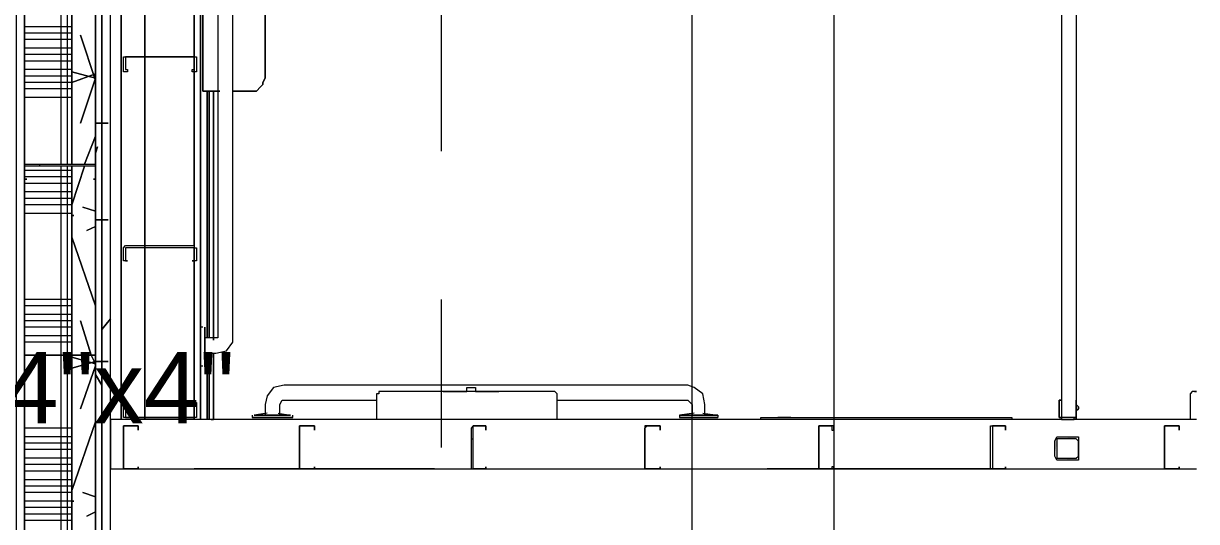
# Model space of a CAD drawing. Header units: metres. Extents: x 39 to 278, y -7 to 151.
# Drawn here: x 103.578 to 106.083, y 31.516 to 32.58 of the extents above; entities that cross this region are included whole.
import ezdxf

# ---------------------------------------------------------------- set-up
doc = ezdxf.new("R2010")
doc.units = ezdxf.units.M
doc.layers.add('HVAC - Ductos', color=5, linetype='Continuous', lineweight=50)
doc.layers.add('PDF_Geometry', color=7, linetype='Continuous', true_color=0xaaaaaa)
doc.layers.add('PDF_Solid Fills', color=7, linetype='Continuous', true_color=0xffffff)
doc.layers.add('PDF_Text', color=7, linetype='Continuous')
doc.styles.add('PDF Helvetica', font='')
doc.styles.get('PDF Helvetica').set_extended_font_data('Helvetica')

msp = doc.modelspace()

# ---------------------------------------------------------------- hatches: boundary and pattern name
at = {"layer": 'PDF_Solid Fills', "lineweight": 0, "transparency": 33554559}
h = msp.add_hatch(color=256, dxfattribs=at)
h.paths.add_polyline_path([(105.7895, 31.6974), (105.8258, 31.6928), (105.8258, 31.6974)])
h.paths.add_polyline_path([(105.8258, 31.6517), (105.7895, 31.6517), (105.8258, 31.6471)])
h.paths.add_polyline_path([(105.7847, 31.6883), (105.78, 31.6883), (105.78, 31.6562)])

# ---------------------------------------------------------------- linework, layer by layer
at = {"layer": 'HVAC - Ductos', "lineweight": 0}
msp.add_lwpolyline([(105.3083, 33.3566), (105.3083, 28.622), (105.0053, 28.622), (105.0053, 33.3566)], close=True, dxfattribs=at)
at = {"layer": 'PDF_Geometry', "lineweight": 0}
for points in [[(104.4553, 31.7341), (103.9559, 31.7341), (103.9559, 31.8533), (103.9559, 31.7341), (103.7865, 31.7341), (103.7865, 33.9892), (103.7771, 33.9892), (103.7771, 33.9754), (103.7771, 33.9892), (103.7771, 34.0716), (103.9471, 34.0716), (103.7771, 34.0716)], [(103.7865, 34.0075), (103.7865, 31.7341)], [(103.9559, 33.9892), (103.9559, 31.7341)], [(103.9559, 31.7341), (103.9559, 33.9892), (103.9559, 31.7341)], [(103.9559, 31.7341), (103.9559, 33.9892)], [(104.4694, 33.5767), (104.4694, 32.3071)], [(103.9653, 31.8762), (103.9883, 31.8762), (104.0112, 31.8808), (104.0247, 31.8991), (104.0247, 31.9129), (104.0247, 32.935), (104.02, 32.9579), (104.0018, 32.9716), (103.9883, 32.9762), (103.9653, 32.9762)], [(103.8371, 32.9166), (103.8371, 32.5087), (103.8371, 32.1054), (103.8371, 31.7387), (103.8371, 31.7341), (103.8371, 31.7387), (103.8371, 32.1054), (103.8371, 32.5087), (103.8371, 32.9166)], [(103.993, 32.7746), (103.993, 32.77), (103.993, 31.9129), (103.993, 31.9083), (103.9883, 31.9083), (103.9653, 31.9083)], [(104.0247, 32.4354), (104.0612, 32.4354), (104.0706, 32.4354), (104.0753, 32.4354), (104.0841, 32.4445), (104.0888, 32.4491), (104.0888, 32.4537), (104.0936, 32.4629), (104.0936, 32.7608), (104.0888, 32.7654), (104.0888, 32.7746), (104.0841, 32.7791), (104.0753, 32.7837), (104.0706, 32.7883), (104.0612, 32.7883), (104.0247, 32.7883)], [(103.9606, 32.7425), (103.9606, 32.4354), (103.9971, 32.4354), (103.9606, 32.4354), (103.9606, 32.7425), (103.9606, 32.4354), (103.9971, 32.4354)], [(104.0936, 32.7608), (104.0936, 32.4629), (104.0888, 32.4537), (104.0888, 32.4491), (104.0841, 32.4445), (104.0753, 32.4354), (104.0706, 32.4354), (104.0612, 32.4354), (104.0247, 32.4354), (104.0612, 32.4354), (104.0706, 32.4354), (104.0753, 32.4354), (104.0841, 32.4445), (104.0888, 32.4491), (104.0888, 32.4537), (104.0936, 32.4629), (104.0936, 32.7608)], [(106.0827, 27.852), (103.7636, 27.852), (103.7636, 32.6737), (103.5483, 32.6737), (103.5483, 32.2887), (103.5483, 32.1971), (103.5483, 30.2033)], [(103.58, 32.6737), (103.58, 27.6687), (103.6171, 27.6687), (103.6171, 27.6503), (103.6171, 27.6365), (103.6171, 25.0836), (103.6171, 25.0791), (103.6171, 27.6365), (103.7177, 27.6365), (103.7177, 27.5174), (103.7177, 27.1095), (103.7177, 26.7061), (103.7177, 26.2982), (103.7177, 25.8949)], [(103.6812, 29.4333), (103.6812, 29.0299), (103.6812, 28.622), (103.6812, 28.2187), (103.6812, 27.9437), (103.6812, 27.6687), (103.58, 27.6687), (103.58, 32.6737), (103.6812, 32.6737), (103.6812, 32.66), (103.6812, 32.2795), (103.6812, 32.66), (103.6812, 32.6737), (103.7312, 32.6737)], [(103.6583, 32.2795), (103.6583, 32.66), (103.6583, 32.6737)], [(103.6718, 32.2795), (103.6718, 32.66), (103.6718, 32.6737)], [(103.6812, 32.2795), (103.6812, 32.66), (103.6812, 32.6737)], [(103.7312, 27.7191), (103.7312, 32.6737), (103.7312, 27.8199)], [(103.7453, 32.6737), (103.7453, 27.8337), (103.7636, 27.8337), (106.0825, 27.8337), (103.7636, 27.8337), (103.7636, 27.852)], [(105.8259, 32.66), (105.8259, 31.7387), (105.7942, 31.7387), (105.7942, 31.7341), (105.8212, 31.7341), (105.8212, 31.7387), (105.8259, 31.7387), (105.8259, 31.7754)], [(105.7942, 32.66), (105.7942, 31.7387)], [(103.6812, 32.5729), (103.58, 32.5729)], [(103.6812, 32.5591), (103.58, 32.5591)], [(103.6812, 32.5454), (103.58, 32.5454)], [(103.6812, 32.527), (103.58, 32.527)], [(103.6812, 32.5133), (103.58, 32.5133)], [(103.6812, 32.4995), (103.58, 32.4995)], [(103.7953, 32.5087), (103.7953, 32.5087)], [(103.9424, 32.5087), (103.9424, 32.5087)], [(103.6812, 32.4812), (103.58, 32.4812)], [(103.6812, 32.4675), (103.58, 32.4675)], [(103.6812, 32.4537), (103.58, 32.4537)], [(103.6812, 32.44), (103.58, 32.44)], [(103.6812, 32.4216), (103.58, 32.4216)], [(103.9701, 32.4354), (103.9701, 31.9083)], [(103.9701, 31.9083), (103.9701, 32.4354)], [(103.9701, 31.9083), (103.9701, 32.4354)], [(103.9701, 32.4354), (103.9701, 31.9083)], [(103.9741, 31.9083), (103.9741, 32.4354)], [(103.9741, 31.9083), (103.9741, 32.4354)], [(103.58, 32.275), (103.58, 32.275)], [(103.6812, 32.2658), (103.58, 32.2658)], [(103.6583, 30.2491), (103.6583, 30.6525), (103.6583, 31.0604), (103.6583, 31.4637), (103.6583, 31.8716), (103.6583, 32.275)], [(103.6718, 29.4379), (103.6718, 29.8412), (103.6718, 30.2491), (103.6718, 30.6525), (103.6718, 31.0604), (103.6718, 31.4637), (103.6718, 31.8716), (103.6718, 32.275)], [(103.6812, 29.4379), (103.6812, 29.8412), (103.6812, 30.2491), (103.6812, 30.6525), (103.6812, 31.0604), (103.6812, 31.4637), (103.6812, 31.8716), (103.6812, 32.275)], [(103.7312, 32.275), (103.7312, 32.275)], [(103.6812, 32.252), (103.58, 32.252)], [(103.5847, 32.2474), (103.5847, 32.2474)], [(103.7271, 32.2474), (103.7271, 32.2474)], [(103.6812, 32.2383), (103.58, 32.2383)], [(103.6812, 32.22), (103.58, 32.22)], [(103.6812, 32.2062), (103.58, 32.2062)], [(103.6812, 32.1925), (103.58, 32.1925)], [(103.6812, 32.1741), (103.58, 32.1741)], [(103.7953, 32.1008), (103.7953, 32.1008)], [(103.9424, 32.1008), (103.9424, 32.1008)], [(103.8, 32.0733), (103.8, 32.0733)], [(103.9377, 32.0733), (103.9377, 32.0733)], [(103.6812, 31.9908), (103.58, 31.9908)], [(104.4694, 31.9908), (104.4694, 31.6745)], [(103.6812, 31.977), (103.58, 31.977)], [(103.6812, 31.9587), (103.58, 31.9587)], [(103.6812, 31.945), (103.58, 31.945)], [(103.6812, 31.9312), (103.58, 31.9312)], [(103.9606, 31.9312), (103.9559, 31.9312)], [(103.9653, 31.9037), (103.9653, 31.9312), (103.9653, 31.9267), (103.9653, 31.9083), (103.9653, 31.8854), (103.9653, 31.867), (103.9653, 31.8533), (103.9653, 31.8487), (103.9653, 31.8579), (103.9653, 31.8716), (103.9653, 31.8945), (103.9653, 31.9175), (103.9653, 31.9267), (103.9653, 31.9312)], [(103.6812, 31.9129), (103.58, 31.9129)], [(103.6812, 31.8991), (103.58, 31.8991)], [(103.58, 31.8716), (103.58, 31.8716)], [(103.58, 31.8716), (103.58, 31.8716)], [(103.7312, 31.8716), (103.7312, 31.8716)], [(103.7312, 31.8716), (103.7312, 31.8716)], [(103.9653, 31.8808), (103.9653, 31.8487)], [(103.9701, 31.8762), (103.9701, 31.7341)], [(103.9701, 31.7341), (103.9701, 31.8762)], [(103.9701, 31.7341), (103.9701, 31.8762)], [(103.9701, 31.8762), (103.9701, 31.7341)], [(103.9741, 31.7341), (103.9741, 31.8762)], [(103.9741, 31.7341), (103.9741, 31.8762)], [(103.9559, 31.8487), (103.9606, 31.8487)], [(103.5847, 31.8395), (103.5847, 31.8395)], [(103.7271, 31.8395), (103.7271, 31.8395)], [(105.033, 31.7433), (105.033, 31.7662), (105.0282, 31.7891), (105.01, 31.8029), (104.9965, 31.8075), (104.1347, 31.8075), (104.1118, 31.8029), (104.0983, 31.7845), (104.0936, 31.7662), (104.0936, 31.7433)], [(104.7171, 31.7341), (104.7171, 31.7845), (104.7171, 31.7891), (104.7124, 31.7937), (104.7077, 31.7937), (104.3412, 31.7937), (104.3365, 31.7937), (104.3365, 31.7891), (104.3318, 31.7891), (104.3318, 31.7845), (104.3318, 31.7341)], [(104.4742, 31.7937), (104.3412, 31.7937)], [(104.5241, 31.7937), (104.5241, 31.8029), (104.543, 31.8029), (104.543, 31.7937)], [(104.543, 31.7937), (104.5929, 31.7937), (104.543, 31.7937)], [(104.5929, 31.7937), (104.5929, 31.7937)], [(104.7077, 31.7937), (104.5929, 31.7937)], [(106.0783, 31.7937), (106.0736, 31.7937), (106.0689, 31.7891), (106.0689, 31.7845), (106.0689, 31.7341)], [(103.8, 31.7708), (103.8, 31.7708)], [(103.9377, 31.7708), (103.9377, 31.7708)], [(104.1253, 31.7433), (104.1253, 31.7662), (104.13, 31.7754), (104.1347, 31.7754), (104.3318, 31.7754)], [(104.7171, 31.7754), (104.9965, 31.7754), (105.0012, 31.7708), (105.0053, 31.7662), (105.0053, 31.7433)], [(105.7942, 31.7754), (105.7895, 31.7754), (105.7895, 31.7387), (105.7942, 31.7387), (105.7942, 31.7341), (105.7942, 31.7387), (105.7895, 31.7387), (105.7895, 31.7754), (105.7942, 31.7754), (105.7942, 31.7387), (105.7942, 31.7341), (105.8212, 31.7341), (105.8212, 31.7387), (105.8259, 31.7387), (105.8259, 31.7754), (105.8259, 31.7387), (105.8259, 31.7341), (105.8259, 31.7387)], [(104.0659, 31.7433), (104.0659, 31.7387)], [(104.0983, 31.7479), (104.0706, 31.7433), (104.0753, 31.7433), (104.0936, 31.7433), (104.1118, 31.7433), (104.1347, 31.7433), (104.1482, 31.7433), (104.1442, 31.7433), (104.1253, 31.7433), (104.103, 31.7433), (104.0841, 31.7433), (104.0706, 31.7433)], [(104.1212, 31.7479), (104.1482, 31.7433)], [(104.1529, 31.7387), (104.1529, 31.7433)], [(105.01, 31.7479), (104.9783, 31.7433), (104.9871, 31.7433), (105.0012, 31.7433), (105.0242, 31.7433), (105.0471, 31.7433), (105.0559, 31.7433), (105.0606, 31.7433), (105.0512, 31.7433), (105.0377, 31.7433), (105.0147, 31.7433), (104.9918, 31.7433), (104.983, 31.7433), (104.9783, 31.7433), (104.9783, 31.7387)], [(105.0282, 31.7479), (105.0606, 31.7433), (105.0606, 31.7387)], [(105.7895, 31.7616), (105.7895, 31.7571), (105.7895, 31.7616)], [(105.7895, 31.7616), (105.7895, 31.7571), (105.7895, 31.7616)], [(105.8306, 31.7571), (105.8306, 31.7616), (105.8306, 31.7571)], [(105.8306, 31.7571), (105.8306, 31.7616), (105.8306, 31.7571)], [(103.6812, 31.7158), (103.58, 31.7158)], [(106.0825, 31.7341), (103.7636, 31.7341), (103.7636, 31.6287), (106.0825, 31.6287)], [(103.7953, 31.7387), (103.7953, 31.7387)], [(103.9424, 31.7387), (103.9424, 31.7387)], [(105.1659, 31.7387), (105.6747, 31.7387)], [(103.6812, 31.6974), (103.58, 31.6974)], [(105.6747, 31.7112), (105.6747, 31.7112)], [(103.6812, 31.6837), (103.58, 31.6837)], [(103.6812, 31.6699), (103.58, 31.6699)], [(103.6812, 31.6517), (103.58, 31.6517)], [(103.6812, 31.6379), (103.58, 31.6379)], [(103.6812, 31.6241), (103.58, 31.6241)], [(104.4553, 31.6287), (103.9559, 31.6287), (103.9424, 31.6287)], [(105.6747, 31.6287), (105.1659, 31.6287)], [(105.6471, 31.6287), (105.6471, 31.6287)], [(105.6747, 31.6333), (105.6747, 31.6333)], [(103.6812, 31.6058), (103.58, 31.6058)], [(103.6812, 31.592), (103.58, 31.592)], [(103.6812, 31.5783), (103.58, 31.5783)], [(103.6812, 31.5599), (103.58, 31.5599)], [(103.6812, 31.5462), (103.58, 31.5462)], [(103.6812, 31.5325), (103.58, 31.5325)], [(103.6812, 31.5187), (103.58, 31.5187)]]:
    msp.add_lwpolyline(points, dxfattribs=at)
for points in [[(103.9559, 32.7425), (103.9559, 31.9267)], [(103.9559, 32.7425), (103.9559, 31.9267)], [(103.58, 32.6737), (103.5618, 32.6737), (103.5618, 32.2887), (103.5618, 32.1971), (103.5618, 27.6503), (103.58, 27.6503)], [(103.7453, 32.6737), (103.7312, 32.6737), (103.7312, 27.8199), (103.7453, 27.8199)], [(103.7636, 27.8337), (103.7636, 32.6737), (103.7453, 32.6737), (103.7453, 27.8337)], [(103.9424, 32.1054), (103.9424, 32.5087), (103.9424, 32.66), (103.9424, 32.5087)], [(103.7912, 32.5087), (103.7953, 32.5087), (103.9424, 32.5087), (103.9471, 32.5087), (103.9471, 32.4767), (103.9377, 32.4767), (103.9377, 32.4812), (103.9424, 32.4812), (103.9424, 32.5087), (103.7953, 32.5087), (103.7953, 32.4812), (103.8, 32.4812), (103.8, 32.4767), (103.7912, 32.4767)], [(103.9701, 32.4354), (103.9701, 31.9083)], [(103.9701, 31.9083), (103.9701, 32.4354)], [(103.9741, 32.4354), (103.9741, 31.9083)], [(103.9741, 32.4354), (103.9741, 31.9083)], [(103.9836, 32.4354), (103.9836, 31.9037)], [(103.58, 32.275), (103.58, 32.2795), (103.7312, 32.2795), (103.7312, 32.275), (103.7312, 32.2474), (103.7271, 32.2474), (103.7312, 32.2474), (103.7312, 32.275), (103.58, 32.275), (103.58, 32.2474)], [(103.6812, 29.4379), (103.6812, 29.8412), (103.6812, 30.2491), (103.6812, 30.6525), (103.6812, 31.0604), (103.6812, 31.4637), (103.6812, 31.8716), (103.6812, 32.275), (103.6812, 31.8716), (103.6812, 31.4637), (103.6812, 31.0604), (103.6812, 30.6525), (103.6812, 30.2491), (103.6812, 29.8412)], [(103.5847, 32.2474), (103.58, 32.2474)], [(103.7912, 32.1008), (103.7953, 32.1054), (103.9424, 32.1054), (103.9424, 32.1008), (103.9471, 32.1008), (103.9471, 32.0733), (103.9377, 32.0733), (103.9424, 32.0733), (103.9424, 32.1008), (103.7953, 32.1008), (103.7953, 32.0733), (103.8, 32.0733), (103.7912, 32.0733)], [(103.9424, 31.7341), (103.9424, 31.7387), (103.9424, 32.1008), (103.9424, 31.7387)], [(103.9653, 31.8487), (103.9653, 31.8579), (103.9653, 31.8716), (103.9653, 31.89), (103.9653, 31.9129), (103.9653, 31.9267), (103.9653, 31.9312), (103.9653, 31.9267), (103.9653, 31.9129), (103.9653, 31.89), (103.9653, 31.8716), (103.9653, 31.8579)], [(103.9653, 31.8762), (103.9653, 31.8808), (103.9653, 31.8854), (103.9653, 31.89), (103.9653, 31.8945), (103.9653, 31.8991), (103.9653, 31.9037), (103.9653, 31.8991), (103.9653, 31.8945), (103.9653, 31.89), (103.9653, 31.8854), (103.9653, 31.8808)], [(103.58, 31.8716), (103.7312, 31.8716), (103.7312, 31.8395), (103.7271, 31.8395), (103.7312, 31.8395), (103.7312, 31.8716), (103.58, 31.8716), (103.58, 31.8395)], [(103.9701, 31.8762), (103.9701, 31.7341)], [(103.9701, 31.7341), (103.9701, 31.8762)], [(103.9741, 31.8762), (103.9741, 31.7341)], [(103.9741, 31.8762), (103.9741, 31.7341)], [(103.9836, 31.8762), (103.9836, 31.7341), (103.9788, 31.7341), (103.9836, 31.7341)], [(103.9559, 31.8533), (103.9559, 31.7341)], [(103.5847, 31.8395), (103.58, 31.8395)], [(104.4742, 31.7937), (104.5241, 31.7937)], [(106.0826, 31.7937), (106.0783, 31.7937)], [(103.9471, 31.7387), (103.9424, 31.7387), (103.7953, 31.7387), (103.7912, 31.7387), (103.7912, 31.7708), (103.8, 31.7708), (103.7953, 31.7708), (103.7953, 31.7387), (103.9424, 31.7387), (103.9424, 31.7708), (103.9377, 31.7708), (103.9471, 31.7708)], [(105.7895, 31.7662), (105.7895, 31.7616)], [(105.7895, 31.7525), (105.7895, 31.7571), (105.7895, 31.7616), (105.7895, 31.7662), (105.7895, 31.7616), (105.7895, 31.7571)], [(105.7895, 31.7525), (105.7895, 31.7571), (105.7895, 31.7616), (105.7895, 31.7662), (105.7895, 31.7616), (105.7895, 31.7571)], [(105.8306, 31.7616), (105.8259, 31.7662)], [(105.8259, 31.7662), (105.8259, 31.7616), (105.8259, 31.7571), (105.8259, 31.7525), (105.8259, 31.7571), (105.8259, 31.7616)], [(105.8259, 31.7662), (105.8259, 31.7616), (105.8259, 31.7571), (105.8259, 31.7525), (105.8259, 31.7571), (105.8259, 31.7616)], [(104.1482, 31.7433), (104.1442, 31.7433), (104.13, 31.7433), (104.1071, 31.7433), (104.0888, 31.7433), (104.0753, 31.7433), (104.0706, 31.7433), (104.0753, 31.7433), (104.0888, 31.7433), (104.1071, 31.7433), (104.13, 31.7433), (104.1442, 31.7433)], [(104.0936, 31.7433), (104.0983, 31.7433), (104.103, 31.7433), (104.1071, 31.7433), (104.1118, 31.7433), (104.1165, 31.7433), (104.1212, 31.7433), (104.1165, 31.7433), (104.1118, 31.7433), (104.1071, 31.7433), (104.103, 31.7433), (104.0983, 31.7433)], [(105.0606, 31.7433), (105.0559, 31.7433), (105.0377, 31.7433), (105.0195, 31.7433), (105.0012, 31.7433), (104.983, 31.7433), (104.9783, 31.7433), (104.983, 31.7433), (105.0012, 31.7433), (105.0195, 31.7433), (105.0377, 31.7433), (105.0559, 31.7433)], [(105.033, 31.7433), (105.0282, 31.7433), (105.0242, 31.7433), (105.0195, 31.7433), (105.0147, 31.7433), (105.01, 31.7433), (105.0053, 31.7433), (105.01, 31.7433), (105.0147, 31.7433), (105.0195, 31.7433), (105.0242, 31.7433), (105.0282, 31.7433)], [(105.7895, 31.7571), (105.7895, 31.7525)], [(105.8259, 31.7525), (105.8306, 31.7571)], [(103.8229, 31.7204), (103.7912, 31.7204), (103.7912, 31.7158), (103.7912, 31.6287), (103.8229, 31.6287), (103.8229, 31.6333), (103.8229, 31.6287), (103.7912, 31.6287), (103.7912, 31.7158), (103.7912, 31.7204), (103.8229, 31.7204), (103.8229, 31.7112)], [(104.1529, 31.7387), (104.1442, 31.7387), (104.13, 31.7387), (104.1071, 31.7387), (104.0888, 31.7387), (104.0706, 31.7387), (104.0659, 31.7387), (104.0706, 31.7387), (104.0888, 31.7387), (104.1071, 31.7387), (104.13, 31.7387), (104.1442, 31.7387)], [(104.1988, 31.7204), (104.1671, 31.7204), (104.1671, 31.7158), (104.1671, 31.6287), (104.1988, 31.6287), (104.1988, 31.6333), (104.1988, 31.6287), (104.1671, 31.6287), (104.1671, 31.7158), (104.1671, 31.7204), (104.1988, 31.7204), (104.1988, 31.7112)], [(104.5653, 31.7204), (104.5383, 31.7204), (104.5336, 31.7158), (104.5336, 31.6287), (104.5383, 31.6287), (104.5653, 31.6287), (104.5653, 31.6333), (104.5653, 31.6287), (104.5383, 31.6287), (104.5383, 31.7158), (104.5383, 31.7204), (104.5653, 31.7204), (104.5653, 31.7112)], [(104.9371, 31.7204), (104.9095, 31.7204), (104.9047, 31.7204), (104.9047, 31.7158), (104.9047, 31.6287), (104.9095, 31.6287), (104.9371, 31.6287), (104.9371, 31.6333), (104.9371, 31.6287), (104.9095, 31.6287), (104.9047, 31.6287), (104.9047, 31.7158), (104.9095, 31.7204), (104.9371, 31.7204), (104.9371, 31.7112)], [(105.0606, 31.7387), (105.0559, 31.7387), (105.0424, 31.7387), (105.0195, 31.7387), (104.9965, 31.7387), (104.983, 31.7387), (104.9783, 31.7387), (104.983, 31.7387), (104.9965, 31.7387), (105.0195, 31.7387), (105.0424, 31.7387), (105.0559, 31.7387)], [(105.1524, 31.7387), (105.6882, 31.7387), (105.6882, 31.7341), (105.1524, 31.7341)], [(105.2165, 31.7387), (105.2118, 31.7387), (105.2071, 31.7387), (105.203, 31.7387), (105.1983, 31.7387), (105.1936, 31.7387), (105.1888, 31.7387), (105.1936, 31.7387), (105.1983, 31.7387), (105.203, 31.7387), (105.2071, 31.7387), (105.2118, 31.7387)], [(105.3083, 31.7204), (105.2759, 31.7204), (105.2759, 31.7158), (105.2759, 31.6287), (105.3083, 31.6287), (105.3083, 31.6333), (105.3036, 31.6333), (105.3036, 31.6287), (105.2759, 31.6287), (105.2759, 31.7158), (105.2759, 31.7204), (105.3036, 31.7204), (105.3036, 31.7112), (105.3083, 31.7112)], [(105.6471, 31.7204), (105.6471, 31.7158), (105.6471, 31.6287), (105.6747, 31.6287), (105.6747, 31.6333), (105.6747, 31.6287), (105.6471, 31.6287), (105.643, 31.6287), (105.643, 31.7158), (105.643, 31.7204), (105.6471, 31.7204), (105.6747, 31.7204)], [(105.6747, 31.7112), (105.6747, 31.7204)], [(106.0459, 31.7204), (106.0142, 31.7204), (106.0142, 31.7158), (106.0142, 31.6287), (106.0459, 31.6287), (106.0459, 31.6333), (106.0459, 31.6287), (106.0142, 31.6287), (106.0142, 31.7158), (106.0142, 31.7204), (106.0459, 31.7204), (106.0459, 31.7112)], [(105.78, 31.6883), (105.7847, 31.6974), (105.7895, 31.6974), (105.8259, 31.6974), (105.8306, 31.6974), (105.8306, 31.6883), (105.8306, 31.6562), (105.8306, 31.6471), (105.8259, 31.6471), (105.7895, 31.6471), (105.7847, 31.6471), (105.78, 31.6562)], [(105.7895, 31.6517), (105.8259, 31.6517), (105.8306, 31.6562), (105.8306, 31.6883), (105.8259, 31.6928), (105.7895, 31.6928), (105.7847, 31.6928), (105.7847, 31.6883), (105.7847, 31.6562), (105.7847, 31.6517)]]:
    msp.add_lwpolyline(points, close=True, dxfattribs=at)
at = {"layer": 'PDF_Geometry', "color": 254, "lineweight": 0, "true_color": 0xdddddd}
for points in [[(103.6994, 32.5545), (103.7312, 32.4583)], [(103.7312, 32.4629), (103.6994, 32.3666), (103.7312, 32.4629), (103.6812, 32.4767)], [(103.7312, 32.4721), (103.6812, 32.4537)], [(103.7312, 32.3391), (103.7082, 32.2795)], [(103.7082, 32.275), (103.6812, 32.1925)], [(103.6853, 32.1695), (103.6812, 32.1695)], [(103.7042, 32.1879), (103.7312, 32.1787)], [(103.7312, 32.1466), (103.7129, 32.1374)], [(103.6812, 32.1237), (103.7312, 31.977)], [(103.6994, 31.945), (103.7224, 31.8716), (103.7312, 31.8533), (103.6812, 31.867), (103.7312, 31.8533), (103.7224, 31.8716)], [(103.7312, 31.8579), (103.6812, 31.8441)], [(103.7312, 31.8487), (103.6994, 31.7571)], [(103.7312, 31.7295), (103.6812, 31.5829)], [(103.7042, 31.5783), (103.7312, 31.5691)], [(103.6853, 31.5599), (103.6812, 31.5599)], [(103.7312, 31.537), (103.7129, 31.5279)]]:
    msp.add_lwpolyline(points, close=True, dxfattribs=at)
at = {"layer": 'PDF_Geometry', "color": 254, "lineweight": 0, "true_color": 0xeaeaea}
for points in [[(103.7453, 32.3666), (103.7312, 32.3666), (103.7453, 32.3666), (103.7588, 32.3666)], [(103.7312, 32.3025), (103.7359, 32.3162)], [(103.7453, 32.1604), (103.7312, 32.1604), (103.7453, 32.1604), (103.7588, 32.1604)], [(103.7453, 31.9221), (103.7453, 31.9267), (103.7636, 31.9495), (103.7453, 31.9267)], [(103.7453, 31.8579), (103.7312, 31.8579), (103.7453, 31.8579), (103.7588, 31.8579)], [(103.7312, 31.8304), (103.7453, 31.8075)]]:
    msp.add_lwpolyline(points, close=True, dxfattribs=at)
at = {"layer": 'PDF_Geometry', "color": 254, "lineweight": 0, "true_color": 0xd2d2d2}
for points in [[(103.6124, 32.275), (103.6124, 32.2795)], [(103.58, 32.2474), (103.5847, 32.2474)], [(103.5894, 31.8716), (103.5894, 31.8716)], [(103.7082, 31.8716), (103.7082, 31.8716)], [(103.58, 31.8624), (103.58, 31.8624)], [(104.5612, 31.7204), (104.5653, 31.7204)], [(104.5336, 31.6928), (104.5383, 31.6928)], [(104.9047, 31.6791), (104.9047, 31.6791)], [(106.0142, 31.6608), (106.0142, 31.6608)]]:
    msp.add_lwpolyline(points, dxfattribs=at)

# ---------------------------------------------------------------- texts
at = {"layer": 'PDF_Text', "lineweight": 0, "insert": (102.3768, 31.8023), "char_height": 0.152471, "attachment_point": 4, "style": 'PDF Helvetica'}
msp.add_mtext('FD-24"x4"-24"x4"', dxfattribs=at)

doc.saveas('drawing.dxf')
